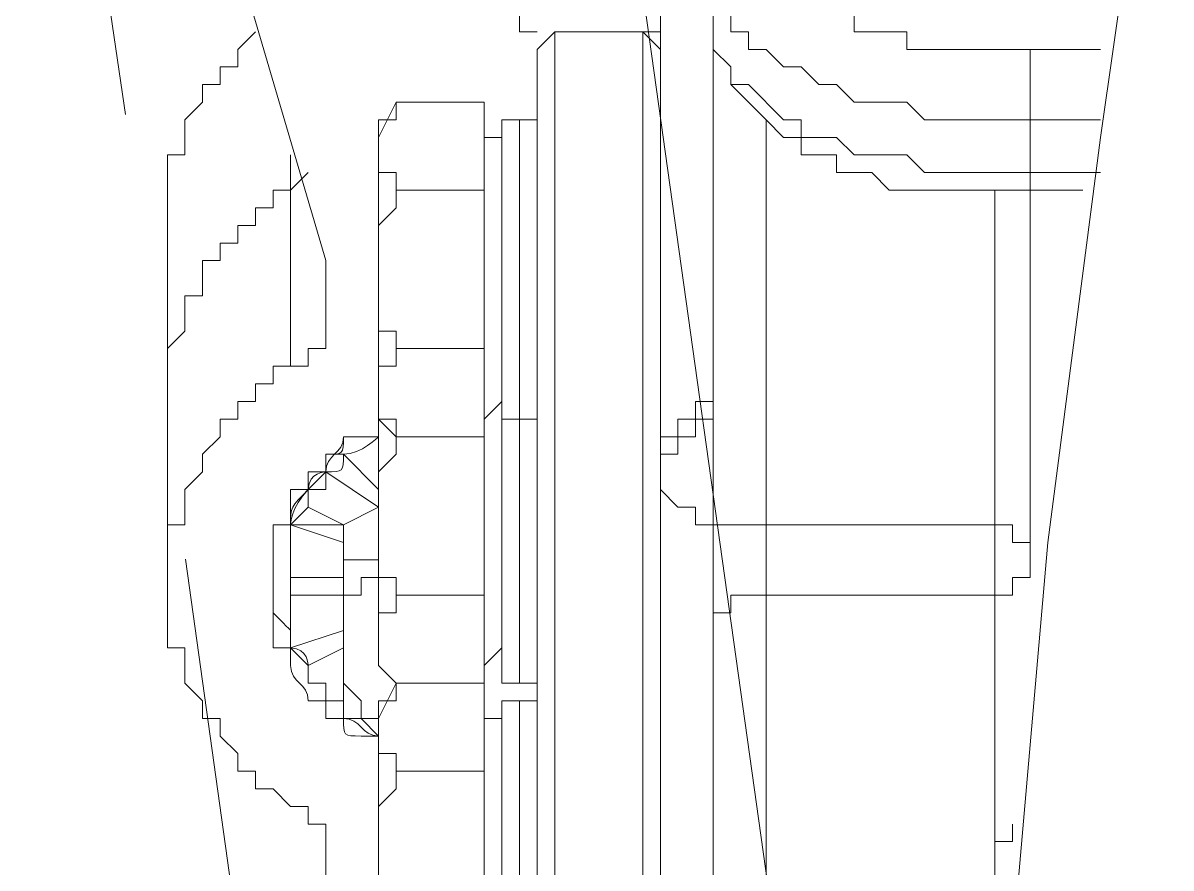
# Model space of a CAD drawing. Header units: millimetres. Extents: x 25083 to 52777, y 24772 to 45779.
# Drawn here: x 49225.93 to 49250.14, y 36777.89 to 36795.72 of the extents above; entities that cross this region are included whole.
import ezdxf

# ---------------------------------------------------------------- set-up
doc = ezdxf.new("R2010")
doc.units = ezdxf.units.MM
doc.layers.add('小车', color=7, linetype='Continuous')

# ---------------------------------------------------------------- blocks, each defined once
blk = doc.blocks.new('zw$D2F4')
at = {"color": 7, "lineweight": 5}
for points in [[(350.563, 955.507), (350.563, 887.548)], [(360.218, 927.283), (359.847, 920.599), (358.733, 912.8), (357.619, 904.259), (356.876, 895.718)], [(357.247, 914.657), (354.648, 914.657), (354.648, 915.029), (353.534, 915.029), (353.534, 915.4), (352.791, 915.4), (352.791, 915.771), (352.42, 915.771), (352.42, 916.143), (352.048, 916.143), (352.048, 916.514), (351.677, 916.514), (351.677, 917.257)], [(342.393, 910.201), (340.536, 916.514)], [(346.107, 916.514), (346.107, 915.4), (346.478, 915.4), (346.478, 915.029), (346.849, 915.029)], [(349.449, 817.361), (349.449, 915.771)], [(351.306, 914.657), (351.306, 915.029), (350.934, 915.029), (350.934, 915.771)], [(357.247, 911.686), (354.276, 911.686), (353.905, 912.058), (353.162, 912.058), (353.162, 912.429), (352.42, 912.429), (352.42, 912.8), (352.048, 912.8), (351.677, 913.172), (350.934, 913.914), (350.934, 914.286), (350.563, 914.657), (350.563, 915.4)], [(350.563, 915.4), (350.563, 914.657), (350.934, 914.286), (350.934, 913.914), (351.306, 913.914), (352.048, 913.172), (352.42, 913.172), (352.42, 912.8), (352.791, 912.8), (353.162, 912.8), (353.534, 912.429), (354.648, 912.429), (355.019, 912.058), (357.247, 912.058)], [(340.908, 915.029), (340.536, 914.657), (340.536, 914.286), (340.165, 914.286), (340.165, 913.914), (339.793, 913.914), (339.793, 913.543), (339.422, 913.172), (339.422, 912.429), (339.051, 912.429), (339.051, 912.058), (339.051, 910.944)], [(346.849, 914.657), (347.221, 915.029)], [(347.221, 915.029), (347.221, 817.733)], [(349.077, 915.029), (347.221, 915.029)], [(349.077, 915.029), (349.449, 914.657)], [(349.077, 817.733), (349.077, 915.029)], [(346.849, 914.657), (346.849, 818.104)], [(349.449, 914.657), (349.449, 818.104)], [(357.247, 913.172), (355.019, 913.172), (354.648, 913.543), (353.534, 913.543), (353.162, 913.914), (352.791, 913.914), (352.42, 914.286), (352.048, 914.286), (351.677, 914.657), (351.306, 914.657)], [(357.247, 914.657), (357.247, 911.686)], [(357.247, 914.657), (358.733, 914.657)], [(343.507, 912.8), (343.878, 913.543)], [(343.507, 912.429), (343.507, 913.172), (343.878, 913.172), (343.878, 913.543)], [(343.878, 913.543), (345.735, 913.543)], [(345.735, 901.288), (345.735, 913.543)], [(346.107, 901.288), (346.107, 913.172)], [(346.107, 913.172), (346.478, 913.172)], [(346.107, 913.172), (346.107, 912.8)], [(346.478, 913.172), (346.849, 913.172)], [(346.478, 913.172), (346.478, 912.8)], [(346.478, 913.172), (346.478, 912.8)], [(346.849, 913.172), (346.849, 912.8)], [(351.677, 913.172), (351.677, 897.203)], [(358.733, 913.172), (357.247, 913.172)], [(343.507, 912.8), (343.507, 901.66)], [(346.107, 912.8), (345.735, 912.8)], [(346.478, 912.8), (346.478, 912.429)], [(346.478, 912.8), (346.478, 912.429)], [(341.65, 907.973), (341.65, 912.429)], [(343.878, 911.686), (343.878, 912.058), (343.507, 912.058), (343.507, 912.429)], [(346.478, 912.429), (346.478, 912.058)], [(346.478, 912.429), (346.478, 912.058)], [(346.478, 912.058), (346.478, 911.686)], [(357.247, 912.058), (358.733, 912.058)], [(341.65, 911.686), (341.279, 911.686), (341.279, 911.315), (340.908, 911.315), (340.908, 910.944), (340.536, 910.944), (340.536, 910.572), (340.165, 910.572), (340.165, 910.201), (339.793, 910.201), (339.793, 909.458), (339.422, 909.458), (339.422, 909.087), (339.422, 908.715), (339.051, 908.344), (339.051, 907.23)], [(340.536, 910.572), (340.536, 910.944), (340.908, 910.944), (340.908, 911.315), (341.279, 911.315), (341.279, 911.686), (341.65, 911.686)], [(343.507, 909.83), (343.507, 910.944), (343.878, 911.315), (343.878, 911.686)], [(343.878, 911.686), (345.735, 911.686)], [(346.478, 911.686), (346.478, 911.315)], [(356.505, 897.946), (356.505, 911.686)], [(357.247, 911.686), (357.247, 903.888)], [(358.361, 911.686), (357.247, 911.686)], [(339.051, 910.944), (339.051, 903.516)], [(346.478, 910.944), (346.478, 910.572)], [(339.422, 909.458), (339.793, 909.458), (339.793, 910.201), (340.165, 910.201), (340.165, 910.572), (340.536, 910.572)], [(342.393, 910.201), (342.393, 909.087)], [(346.107, 910.201), (346.107, 909.83)], [(346.478, 910.201), (346.478, 909.458)], [(346.478, 910.201), (346.478, 909.458)], [(346.849, 910.201), (346.849, 909.83)], [(343.878, 908.344), (343.878, 908.715), (343.507, 908.715), (343.507, 909.83)], [(339.051, 907.973), (339.051, 908.344), (339.422, 908.715), (339.422, 909.458)], [(341.65, 907.973), (342.022, 907.973), (342.022, 908.344), (342.393, 908.344), (342.393, 909.087)], [(346.107, 909.087), (346.107, 908.715)], [(346.849, 909.087), (346.849, 908.715)], [(346.478, 908.344), (346.478, 908.715)], [(343.507, 907.23), (343.507, 907.973), (343.878, 907.973), (343.878, 908.344)], [(343.878, 908.344), (345.735, 908.344)], [(339.051, 903.516), (339.051, 904.631), (339.422, 904.631), (339.422, 905.373), (339.793, 905.745), (339.793, 906.116), (340.165, 906.487), (340.165, 906.859), (340.536, 906.859), (340.536, 907.23), (340.908, 907.23), (340.908, 907.601), (341.279, 907.601), (341.279, 907.973), (341.65, 907.973)], [(346.478, 907.973), (346.478, 907.601)], [(346.478, 907.973), (346.478, 907.601)], [(346.478, 907.601), (346.478, 907.23)], [(349.449, 906.487), (349.82, 906.487), (349.82, 906.859), (350.192, 906.859), (350.192, 907.23), (350.563, 907.23), (350.563, 907.601)], [(343.507, 906.859), (343.507, 907.23)], [(346.107, 907.23), (345.735, 906.859)], [(346.107, 907.23), (346.107, 906.859)], [(346.478, 907.23), (346.478, 906.859)], [(346.478, 907.23), (346.478, 906.859)], [(346.849, 907.23), (346.849, 906.859)], [(350.563, 906.859), (350.563, 907.23)], [(343.507, 906.859), (343.878, 906.487)], [(343.878, 906.487), (343.507, 906.859)], [(343.878, 906.487), (343.878, 906.859), (343.507, 906.859)], [(346.107, 906.859), (346.478, 906.859)], [(346.478, 906.859), (346.478, 906.487)], [(346.478, 906.859), (346.849, 906.859)], [(349.82, 906.116), (349.82, 906.487), (350.192, 906.487), (350.192, 906.859), (350.563, 906.859)], [(342.764, 906.487), (343.136, 906.487)], [(343.507, 904.631), (343.507, 905.745), (343.878, 906.116), (343.878, 906.487)], [(343.878, 906.487), (345.735, 906.487)], [(343.878, 906.487), (345.735, 906.487)], [(342.764, 906.116), (343.507, 905.373)], [(343.507, 905.373), (342.764, 906.116)], [(342.022, 905.002), (342.022, 905.373), (342.393, 905.373), (342.393, 905.745)], [(342.393, 905.745), (343.507, 905.002)], [(346.478, 905.745), (346.478, 905.373)], [(349.449, 905.373), (349.82, 905.002), (350.192, 905.002), (350.192, 904.631)], [(342.764, 904.631), (342.022, 905.002)], [(343.507, 905.002), (342.764, 904.631)], [(346.107, 905.002), (346.107, 904.631)], [(346.478, 905.002), (346.478, 904.259)], [(346.478, 905.002), (346.478, 904.259)], [(346.849, 905.002), (346.849, 904.631)], [(350.563, 905.002), (350.563, 904.631), (351.306, 904.631), (351.677, 904.631)], [(341.279, 904.631), (341.279, 903.516)], [(341.65, 904.631), (342.764, 904.259)], [(341.65, 904.631), (342.764, 904.631)], [(342.764, 900.917), (342.764, 904.631)], [(343.878, 903.145), (343.878, 903.516), (343.507, 903.516), (343.507, 904.631)], [(351.677, 904.631), (356.505, 904.631)], [(356.505, 904.631), (356.876, 904.631), (356.876, 904.259), (357.247, 904.259), (357.247, 903.888)], [(341.65, 903.888), (341.65, 904.259)], [(342.764, 902.031), (342.764, 903.145), (343.136, 903.145), (343.136, 903.516), (343.507, 903.516), (343.507, 903.888)], [(343.507, 903.888), (342.764, 903.888)], [(357.247, 903.888), (357.247, 903.516), (356.876, 903.516), (356.876, 903.145), (356.505, 903.145)], [(341.65, 898.689), (341.279, 899.06), (340.908, 899.06), (340.908, 899.431), (340.536, 899.431), (340.536, 899.803), (340.165, 900.174), (340.165, 900.546), (339.793, 900.546), (339.793, 900.917), (339.422, 901.288), (339.422, 901.66), (339.422, 902.031), (339.051, 902.031), (339.051, 903.516)], [(341.279, 903.516), (341.279, 902.031), (341.65, 902.031)], [(341.65, 903.516), (342.764, 903.516)], [(342.764, 903.516), (341.65, 903.516)], [(346.478, 903.145), (346.478, 903.516)], [(342.764, 903.145), (341.65, 903.145)], [(343.507, 902.031), (343.507, 902.774), (343.878, 902.774), (343.878, 903.145)], [(343.878, 903.145), (345.735, 903.145)], [(350.563, 902.402), (350.563, 902.774), (350.934, 902.774), (350.934, 903.145), (351.306, 903.145), (351.677, 903.145)], [(356.505, 903.145), (351.677, 903.145)], [(346.478, 902.774), (346.478, 902.031)], [(346.478, 902.774), (346.478, 902.031)], [(341.65, 902.031), (342.764, 902.402)], [(342.764, 902.402), (341.65, 902.031)], [(346.478, 902.031), (346.478, 902.402)], [(342.022, 901.66), (342.764, 902.031)], [(343.507, 900.174), (343.507, 900.546), (343.136, 900.546), (343.136, 900.917), (342.764, 901.288), (342.764, 902.031)], [(343.507, 901.66), (343.507, 902.031)], [(346.107, 902.031), (345.735, 901.66)], [(346.478, 901.66), (346.478, 902.031)], [(346.478, 902.031), (346.478, 901.66)], [(342.393, 900.917), (342.393, 901.288), (342.022, 901.288), (342.022, 901.66)], [(343.507, 901.66), (343.878, 901.288)], [(343.878, 901.288), (343.507, 901.66)], [(346.478, 901.288), (346.478, 901.66)], [(346.478, 901.66), (346.478, 901.288)], [(346.478, 901.66), (346.478, 901.288)], [(343.507, 900.546), (343.878, 901.288)], [(343.507, 900.174), (343.507, 900.917), (343.878, 900.917), (343.878, 901.288)], [(343.878, 901.288), (345.735, 901.288)], [(343.878, 901.288), (345.735, 901.288)], [(345.735, 884.206), (345.735, 901.288)], [(346.107, 901.288), (346.478, 901.288)], [(346.478, 901.288), (346.849, 901.288)], [(342.764, 900.917), (342.393, 900.917)], [(343.507, 900.174), (343.136, 900.546), (342.764, 900.546), (342.764, 900.917)], [(346.107, 884.577), (346.107, 900.917)], [(346.107, 900.917), (346.478, 900.917)], [(346.107, 900.917), (346.107, 900.546)], [(346.478, 900.917), (346.849, 900.917)], [(346.478, 900.917), (346.478, 900.546)], [(346.478, 900.917), (346.478, 900.546)], [(346.849, 900.917), (346.849, 900.546)], [(343.507, 900.546), (343.507, 884.577)], [(346.107, 900.546), (345.735, 900.546)], [(346.478, 900.546), (346.478, 900.174)], [(346.478, 900.546), (346.478, 900.174)], [(343.878, 899.431), (343.878, 899.803), (343.507, 899.803), (343.507, 900.174)], [(346.478, 900.174), (346.478, 899.803)], [(346.478, 900.174), (346.478, 899.803)], [(346.478, 899.803), (346.478, 899.431)], [(343.507, 897.575), (343.507, 898.689), (343.878, 899.06), (343.878, 899.431)], [(343.878, 899.431), (345.735, 899.431)], [(342.393, 897.575), (342.393, 898.317), (342.022, 898.317), (342.022, 898.689), (341.65, 898.689)], [(346.478, 898.689), (346.478, 898.317)], [(356.505, 897.946), (356.876, 897.946), (356.876, 898.317)], [(346.107, 897.946), (346.107, 897.575)], [(346.478, 897.946), (346.478, 897.203)], [(346.478, 897.946), (346.478, 897.203)], [(346.849, 897.946), (346.849, 897.575)], [(356.505, 897.946), (356.505, 897.203), (356.876, 897.203), (356.876, 896.832)], [(342.393, 897.575), (342.393, 889.033)], [(343.878, 896.089), (343.878, 896.461), (343.507, 896.461), (343.507, 897.575)]]:
    blk.add_lwpolyline(points, dxfattribs=at)
for points in [[(346.849, 915.029), (346.849, 915.029), (346.849, 915.029), (346.849, 915.029)], [(349.077, 915.029), (349.077, 915.029), (349.449, 915.029), (349.449, 915.029)], [(349.449, 915.029), (349.449, 915.029), (349.449, 915.029), (349.449, 915.029)], [(349.449, 915.029), (349.449, 915.029), (349.449, 915.029), (349.449, 915.029)], [(346.478, 913.172), (346.478, 913.172), (346.478, 913.172), (346.478, 913.172)], [(346.478, 913.172), (346.478, 913.172), (346.478, 913.172), (346.478, 913.172)], [(346.478, 913.172), (346.478, 913.172), (346.478, 913.172), (346.478, 913.172)], [(346.478, 913.172), (346.478, 913.172), (346.478, 913.172), (346.478, 913.172)], [(346.478, 913.172), (346.478, 913.172), (346.478, 913.172), (346.478, 913.172)], [(346.478, 913.172), (346.478, 913.172), (346.478, 913.172), (346.478, 913.172)], [(346.478, 913.172), (346.478, 913.172), (346.478, 913.172), (346.478, 913.172)], [(346.478, 913.172), (346.478, 913.172), (346.478, 913.172), (346.478, 913.172)], [(346.478, 912.8), (346.478, 912.8), (346.478, 912.8), (346.478, 912.8)], [(346.478, 912.8), (346.478, 912.8), (346.478, 912.8), (346.478, 912.8)], [(346.478, 912.8), (346.478, 912.8), (346.478, 912.8), (346.478, 912.8)], [(346.478, 912.8), (346.478, 912.8), (346.478, 912.8), (346.478, 912.8)], [(346.107, 912.429), (346.107, 912.058), (346.107, 912.058), (346.107, 912.058)], [(346.107, 912.429), (346.107, 912.429), (346.107, 912.429), (346.107, 912.429)], [(346.107, 912.429), (346.107, 912.429), (346.107, 912.429), (346.107, 912.429)], [(346.478, 912.429), (346.478, 912.429), (346.478, 912.429), (346.478, 912.429)], [(346.478, 912.429), (346.478, 912.429), (346.478, 912.429), (346.478, 912.429)], [(346.849, 912.058), (346.849, 912.058), (346.849, 912.058), (346.849, 912.429)], [(346.849, 912.429), (346.849, 912.429), (346.849, 912.429), (346.849, 912.429)], [(341.65, 911.686), (341.65, 911.686), (342.022, 912.058), (342.022, 912.058)], [(346.478, 911.315), (346.478, 911.686), (346.478, 911.686), (346.478, 912.058)], [(346.478, 911.686), (346.478, 911.686), (346.478, 911.686), (346.478, 912.058)], [(346.478, 912.058), (346.478, 912.058), (346.478, 912.058), (346.478, 912.058)], [(346.478, 912.058), (346.478, 912.058), (346.478, 912.058), (346.478, 912.058)], [(346.107, 911.315), (346.107, 910.944), (346.107, 910.944), (346.107, 910.944)], [(346.107, 911.315), (346.107, 911.315), (346.107, 911.315), (346.107, 911.315)], [(346.478, 910.944), (346.478, 910.944), (346.478, 911.315), (346.478, 911.315)], [(346.478, 910.944), (346.478, 911.315), (346.478, 911.315), (346.478, 911.315)], [(346.478, 911.315), (346.478, 911.315), (346.478, 911.315), (346.478, 911.315)], [(346.849, 911.315), (346.849, 911.315), (346.849, 911.315), (346.849, 911.315)], [(346.849, 910.944), (346.849, 910.944), (346.849, 910.944), (346.849, 911.315)], [(346.478, 910.944), (346.478, 910.944), (346.478, 910.944), (346.478, 910.944)], [(346.478, 910.201), (346.478, 910.572), (346.478, 910.572), (346.478, 910.944)], [(346.478, 910.572), (346.478, 910.944), (346.478, 910.944), (346.478, 910.944)], [(346.478, 910.944), (346.478, 910.944), (346.478, 910.944), (346.478, 910.944)], [(346.478, 910.201), (346.478, 910.572), (346.478, 910.572), (346.478, 910.572)], [(346.478, 909.458), (346.478, 909.458), (346.478, 909.458), (346.478, 909.087)], [(346.478, 909.458), (346.478, 909.458), (346.478, 909.087), (346.478, 909.087)], [(346.107, 909.087), (346.107, 908.715), (346.107, 908.715), (346.107, 908.715)], [(346.478, 909.087), (346.478, 909.087), (346.478, 909.087), (346.478, 909.087)], [(346.478, 909.087), (346.478, 909.087), (346.478, 908.715), (346.478, 908.715)], [(346.478, 909.087), (346.478, 908.715), (346.478, 908.715), (346.478, 908.344)], [(346.478, 909.087), (346.478, 909.087), (346.478, 909.087), (346.478, 909.087)], [(346.849, 908.715), (346.849, 908.715), (346.849, 908.715), (346.849, 909.087)], [(346.107, 908.344), (346.107, 908.715), (346.107, 908.715), (346.107, 908.715)], [(346.478, 908.715), (346.478, 908.715), (346.478, 908.715), (346.478, 908.344)], [(346.849, 908.715), (346.849, 908.715), (346.849, 908.715), (346.849, 908.344)], [(346.478, 908.344), (346.478, 908.344), (346.478, 907.973), (346.478, 907.973)], [(346.478, 908.344), (346.478, 908.344), (346.478, 907.973), (346.478, 907.973)], [(346.478, 908.344), (346.478, 908.344), (346.478, 908.344), (346.478, 908.344)], [(339.051, 907.973), (339.051, 907.601), (339.051, 907.601), (339.051, 907.23)], [(346.107, 907.973), (346.107, 907.601), (346.107, 907.601), (346.107, 907.601)], [(346.478, 907.973), (346.478, 907.973), (346.478, 907.973), (346.478, 907.973)], [(346.478, 907.973), (346.478, 907.973), (346.478, 907.973), (346.478, 907.973)], [(346.849, 907.601), (346.849, 907.601), (346.849, 907.601), (346.849, 907.973)], [(346.107, 907.601), (346.107, 907.601), (346.107, 907.601), (346.107, 907.601)], [(346.478, 907.601), (346.478, 907.601), (346.478, 907.601), (346.478, 907.601)], [(346.478, 907.601), (346.478, 907.601), (346.478, 907.601), (346.478, 907.23)], [(346.849, 907.601), (346.849, 907.601), (346.849, 907.601), (346.849, 907.601)], [(346.478, 907.23), (346.478, 907.23), (346.478, 907.23), (346.478, 907.23)], [(346.478, 907.23), (346.478, 907.23), (346.478, 907.23), (346.478, 907.23)], [(346.478, 907.23), (346.478, 907.23), (346.478, 907.23), (346.478, 907.23)], [(346.478, 907.23), (346.478, 907.23), (346.478, 907.23), (346.478, 907.23)], [(343.507, 906.859), (343.507, 906.859), (343.507, 906.859), (343.507, 906.487)], [(346.478, 906.116), (346.478, 906.487), (346.478, 906.487), (346.478, 906.859)], [(346.478, 906.116), (346.478, 906.487), (346.478, 906.487), (346.478, 906.859)], [(346.478, 906.859), (346.478, 906.859), (346.478, 906.859), (346.478, 906.859)], [(346.478, 906.859), (346.478, 906.859), (346.478, 906.859), (346.478, 906.859)], [(346.478, 906.859), (346.478, 906.859), (346.478, 906.859), (346.478, 906.859)], [(346.478, 906.859), (346.478, 906.859), (346.478, 906.859), (346.478, 906.859)], [(346.478, 906.859), (346.478, 906.859), (346.478, 906.859), (346.478, 906.859)], [(346.478, 906.859), (346.478, 906.859), (346.478, 906.859), (346.478, 906.859)], [(346.478, 906.859), (346.478, 906.859), (346.478, 906.859), (346.478, 906.859)], [(346.478, 906.859), (346.478, 906.859), (346.478, 906.859), (346.478, 906.859)], [(346.478, 906.859), (346.478, 906.859), (346.478, 906.859), (346.478, 906.859)], [(346.478, 906.859), (346.478, 906.859), (346.478, 906.859), (346.478, 906.859)], [(342.764, 906.487), (342.764, 906.116), (342.393, 906.116), (342.393, 905.745)], [(342.764, 906.487), (342.764, 906.116), (342.764, 906.116), (342.393, 906.116)], [(343.136, 906.487), (343.136, 906.487), (343.136, 906.487), (342.764, 906.487)], [(343.507, 906.487), (343.507, 906.487), (343.136, 906.116), (342.764, 906.116)], [(343.136, 906.487), (343.136, 906.487), (343.136, 906.487), (342.764, 906.487)], [(343.507, 906.487), (343.136, 906.487), (343.136, 906.487), (343.136, 906.487)], [(343.507, 906.487), (343.136, 906.487), (343.136, 906.487), (343.136, 906.487)], [(343.136, 906.487), (343.136, 906.487), (343.136, 906.487), (343.136, 906.487)], [(343.136, 906.487), (343.136, 906.487), (343.136, 906.487), (343.136, 906.487)], [(343.878, 906.487), (343.878, 906.487), (343.878, 906.487), (343.878, 906.487)], [(342.764, 906.116), (342.764, 905.745), (342.764, 905.745), (342.393, 905.745)], [(342.764, 906.116), (342.764, 906.116), (342.764, 906.116), (342.393, 906.116)], [(342.393, 906.116), (342.393, 906.116), (342.393, 905.745), (342.393, 905.745)], [(342.393, 906.116), (342.393, 906.116), (342.393, 906.116), (342.393, 906.116)], [(342.393, 906.116), (342.393, 906.116), (342.393, 906.116), (342.393, 905.745)], [(342.393, 906.116), (342.393, 906.116), (342.393, 905.745), (342.393, 905.745)], [(342.764, 906.116), (342.764, 906.116), (342.764, 906.116), (342.764, 906.116)], [(346.107, 906.116), (346.107, 905.745), (346.107, 905.745), (346.107, 905.745)], [(346.107, 906.116), (346.107, 906.116), (346.107, 906.116), (346.107, 906.116)], [(346.478, 905.745), (346.478, 905.745), (346.478, 906.116), (346.478, 906.116)], [(346.478, 905.745), (346.478, 906.116), (346.478, 906.116), (346.478, 906.116)], [(346.478, 906.116), (346.478, 906.116), (346.478, 906.116), (346.478, 906.116)], [(346.849, 906.116), (346.849, 906.116), (346.849, 906.116), (346.849, 906.116)], [(346.849, 905.745), (346.849, 905.745), (346.849, 905.745), (346.849, 906.116)], [(349.449, 906.116), (349.449, 906.116), (349.82, 906.116), (349.82, 906.116)], [(342.393, 905.745), (342.393, 905.745), (342.022, 905.745), (342.022, 905.745)], [(342.393, 905.745), (342.393, 905.745), (342.022, 905.373), (342.022, 905.373)], [(342.393, 905.745), (342.393, 905.745), (342.022, 905.745), (342.022, 905.373)], [(342.022, 905.745), (342.022, 905.745), (342.022, 905.373), (342.022, 905.373)], [(342.393, 905.745), (342.393, 905.745), (342.393, 905.745), (342.393, 905.745)], [(342.393, 905.745), (342.393, 905.745), (342.393, 905.745), (342.393, 905.745)], [(342.393, 905.745), (342.393, 905.745), (342.393, 905.745), (342.393, 905.745)], [(346.478, 905.745), (346.478, 905.745), (346.478, 905.745), (346.478, 905.745)], [(346.478, 905.002), (346.478, 905.373), (346.478, 905.373), (346.478, 905.745)], [(346.478, 905.373), (346.478, 905.373), (346.478, 905.745), (346.478, 905.745)], [(346.478, 905.745), (346.478, 905.745), (346.478, 905.745), (346.478, 905.745)], [(342.022, 905.373), (341.65, 905.002), (341.65, 904.631), (341.65, 904.631)], [(342.022, 905.373), (341.65, 905.002), (341.65, 905.002), (341.65, 904.631)], [(342.022, 905.373), (342.022, 905.373), (342.022, 905.373), (341.65, 905.373)], [(341.65, 905.373), (341.65, 905.373), (341.65, 905.373), (341.65, 905.373)], [(341.65, 905.373), (341.65, 905.002), (341.65, 905.002), (341.65, 905.002)], [(342.022, 905.373), (342.022, 905.373), (342.022, 905.373), (342.022, 905.373)], [(342.022, 905.373), (342.022, 905.373), (342.022, 905.373), (342.022, 905.373)], [(342.022, 905.373), (342.022, 905.373), (342.022, 905.373), (342.022, 905.373)], [(342.022, 905.373), (342.022, 905.373), (342.022, 905.373), (342.022, 905.373)], [(342.022, 905.373), (342.022, 905.373), (342.022, 905.373), (342.022, 905.373)], [(342.022, 905.373), (342.022, 905.373), (342.022, 905.373), (342.022, 905.373)], [(342.022, 905.373), (342.022, 905.373), (342.022, 905.373), (342.022, 905.373)], [(346.478, 905.002), (346.478, 905.002), (346.478, 905.373), (346.478, 905.373)], [(341.65, 905.002), (341.65, 905.002), (341.65, 905.002), (341.65, 905.002)], [(341.65, 905.002), (341.65, 905.002), (341.65, 905.002), (341.65, 905.002)], [(341.65, 905.002), (341.65, 904.631), (341.65, 904.631), (341.65, 904.631)], [(342.022, 905.002), (342.022, 905.002), (342.022, 905.002), (341.65, 904.631)], [(341.65, 905.002), (341.65, 905.002), (341.65, 905.002), (341.65, 905.002)], [(341.65, 905.002), (341.65, 905.002), (341.65, 905.002), (341.65, 904.631)], [(341.65, 904.631), (341.279, 904.631), (341.279, 904.631), (341.279, 904.631)], [(341.65, 904.631), (341.65, 904.631), (341.65, 904.631), (341.65, 904.631)], [(341.65, 904.631), (341.65, 904.631), (341.65, 904.631), (341.65, 904.631)], [(341.65, 904.631), (341.65, 904.631), (341.65, 904.631), (341.65, 904.631)], [(341.65, 904.631), (341.65, 904.631), (341.65, 904.631), (341.65, 904.631)], [(341.65, 904.631), (341.65, 904.631), (341.65, 904.631), (341.65, 904.631)], [(341.65, 904.631), (341.65, 904.259), (341.65, 904.259), (341.65, 903.888)], [(341.65, 904.631), (341.65, 904.631), (341.65, 904.631), (341.65, 904.631)], [(341.65, 904.631), (341.65, 904.631), (341.65, 904.631), (341.65, 904.631)], [(341.65, 904.631), (341.65, 904.631), (341.65, 904.631), (341.65, 904.631)], [(341.65, 904.631), (341.65, 904.631), (341.65, 904.631), (341.65, 904.631)], [(341.65, 904.631), (341.65, 904.259), (341.65, 904.259), (341.65, 903.888)], [(341.65, 904.631), (341.65, 904.259), (341.65, 904.259), (341.65, 904.259)], [(341.65, 904.631), (341.65, 904.631), (341.65, 904.631), (341.65, 904.631)], [(341.65, 904.631), (341.65, 904.631), (341.65, 904.259), (341.65, 904.259)], [(350.192, 904.631), (350.563, 904.631), (350.563, 904.631), (350.563, 904.631)], [(350.192, 904.631), (350.192, 904.631), (350.192, 904.631), (350.192, 904.631)], [(341.65, 904.259), (341.65, 904.259), (341.65, 903.888), (341.65, 903.888)], [(341.65, 904.259), (341.65, 904.259), (341.65, 903.888), (341.65, 903.888)], [(341.65, 904.259), (341.65, 904.259), (341.65, 903.888), (341.65, 903.888)], [(346.478, 904.259), (346.478, 904.259), (346.478, 904.259), (346.478, 903.888)], [(346.478, 904.259), (346.478, 904.259), (346.478, 903.888), (346.478, 903.888)], [(341.65, 903.888), (341.65, 903.888), (341.65, 903.888), (341.65, 903.888)], [(341.65, 903.888), (341.65, 903.888), (341.65, 903.516), (341.65, 903.516)], [(341.65, 903.888), (341.65, 903.888), (341.65, 903.888), (341.65, 903.888)], [(341.65, 903.888), (341.65, 903.888), (341.65, 903.888), (341.65, 903.888)], [(341.65, 903.888), (341.65, 903.888), (341.65, 903.888), (341.65, 903.888)], [(341.65, 903.888), (341.65, 903.888), (341.65, 903.888), (341.65, 903.888)], [(341.65, 903.888), (341.65, 903.888), (341.65, 903.888), (341.65, 903.888)], [(341.65, 903.888), (341.65, 903.888), (341.65, 903.888), (341.65, 903.888)], [(341.65, 903.888), (341.65, 903.888), (341.65, 903.888), (341.65, 903.888)], [(341.65, 903.888), (341.65, 903.888), (341.65, 903.516), (341.65, 903.516)], [(341.65, 903.888), (341.65, 903.888), (341.65, 903.516), (341.65, 903.516)], [(346.478, 903.888), (346.478, 903.888), (346.478, 903.888), (346.478, 903.888)], [(346.478, 903.888), (346.478, 903.516), (346.478, 903.516), (346.478, 903.516)], [(346.478, 903.888), (346.478, 903.516), (346.478, 903.516), (346.478, 903.145)], [(346.478, 903.888), (346.478, 903.888), (346.478, 903.888), (346.478, 903.888)], [(341.279, 903.516), (341.279, 903.145), (341.279, 902.774), (341.279, 902.774)], [(341.65, 903.516), (341.65, 903.145), (341.65, 903.145), (341.65, 903.145)], [(341.65, 903.516), (341.65, 903.516), (341.65, 903.516), (341.65, 903.516)], [(341.65, 903.516), (341.65, 903.516), (341.65, 903.516), (341.65, 903.516)], [(341.65, 903.516), (341.65, 903.516), (341.65, 903.516), (341.65, 903.516)], [(346.107, 903.516), (346.107, 903.516), (346.107, 903.516), (346.107, 903.516)], [(346.107, 903.145), (346.107, 903.145), (346.107, 903.516), (346.107, 903.516)], [(346.478, 903.516), (346.478, 903.516), (346.478, 903.516), (346.478, 903.145)], [(346.849, 903.516), (346.849, 903.516), (346.849, 903.145), (346.849, 903.145)], [(346.849, 903.516), (346.849, 903.516), (346.849, 903.516), (346.849, 903.516)], [(341.65, 903.145), (341.65, 902.774), (341.65, 902.774), (341.65, 902.402)], [(341.65, 903.145), (341.65, 903.145), (341.65, 903.145), (341.65, 903.145)], [(346.478, 903.145), (346.478, 903.145), (346.478, 903.145), (346.478, 903.145)], [(346.478, 903.145), (346.478, 903.145), (346.478, 902.774), (346.478, 902.774)], [(346.478, 903.145), (346.478, 903.145), (346.478, 902.774), (346.478, 902.774)], [(341.279, 902.774), (341.65, 902.402), (341.65, 902.402), (341.65, 902.402)], [(346.478, 902.774), (346.478, 902.774), (346.478, 902.774), (346.478, 902.774)], [(346.478, 902.774), (346.478, 902.774), (346.478, 902.774), (346.478, 902.774)], [(341.65, 902.402), (341.65, 902.402), (341.65, 902.402), (341.65, 902.031)], [(341.65, 902.402), (341.65, 902.402), (341.65, 902.402), (341.65, 902.031)], [(346.107, 902.402), (346.107, 902.402), (346.107, 902.402), (346.107, 902.402)], [(346.107, 902.402), (346.107, 902.402), (346.107, 902.402), (346.107, 902.402)], [(346.849, 902.402), (346.849, 902.402), (346.849, 902.402), (346.849, 902.402)], [(346.849, 902.402), (346.849, 902.402), (346.849, 902.402), (346.849, 902.402)], [(341.65, 902.031), (341.65, 902.031), (341.65, 901.66), (341.65, 901.66)], [(341.65, 902.031), (341.65, 902.031), (341.65, 902.031), (341.65, 902.031)], [(341.65, 902.031), (342.022, 902.031), (342.022, 901.66), (342.022, 901.66)], [(341.65, 902.031), (341.65, 902.031), (342.022, 901.66), (342.022, 901.66)], [(341.65, 902.031), (341.65, 902.031), (341.65, 902.031), (341.65, 902.031)], [(341.65, 902.031), (341.65, 902.031), (341.65, 902.031), (341.65, 902.031)], [(346.478, 902.031), (346.478, 902.031), (346.478, 901.66), (346.478, 901.66)], [(346.478, 902.031), (346.478, 902.031), (346.478, 902.031), (346.478, 902.031)], [(346.478, 902.031), (346.478, 902.031), (346.478, 902.031), (346.478, 902.031)], [(341.65, 901.66), (341.65, 901.288), (342.022, 901.288), (342.022, 900.917)], [(346.478, 901.66), (346.478, 901.66), (346.478, 901.66), (346.478, 901.66)], [(346.478, 901.66), (346.478, 901.66), (346.478, 901.66), (346.478, 901.66)], [(346.478, 901.66), (346.478, 901.66), (346.478, 901.66), (346.478, 901.66)], [(346.478, 901.66), (346.478, 901.66), (346.478, 901.66), (346.478, 901.66)], [(346.478, 901.66), (346.478, 901.66), (346.478, 901.66), (346.478, 901.66)], [(346.478, 901.66), (346.478, 901.66), (346.478, 901.66), (346.478, 901.66)], [(346.478, 901.66), (346.478, 901.66), (346.478, 901.66), (346.478, 901.66)], [(346.478, 901.66), (346.478, 901.66), (346.478, 901.66), (346.478, 901.66)], [(346.478, 901.288), (346.478, 901.288), (346.478, 901.288), (346.478, 901.288)], [(346.478, 901.288), (346.478, 901.288), (346.478, 901.288), (346.478, 901.288)], [(346.478, 901.288), (346.478, 901.288), (346.478, 901.288), (346.478, 901.288)], [(346.478, 901.288), (346.478, 901.288), (346.478, 901.288), (346.478, 901.288)], [(346.478, 901.288), (346.478, 901.288), (346.478, 901.288), (346.478, 901.288)], [(342.022, 900.917), (342.022, 900.917), (342.393, 900.917), (342.393, 900.917)], [(342.393, 900.917), (342.393, 900.546), (342.393, 900.546), (342.393, 900.546)], [(342.393, 900.917), (342.764, 900.917), (342.764, 900.917), (342.764, 900.917)], [(346.478, 900.917), (346.478, 900.917), (346.478, 900.917), (346.478, 900.917)], [(346.478, 900.917), (346.478, 900.917), (346.478, 900.917), (346.478, 900.917)], [(346.478, 900.917), (346.478, 900.917), (346.478, 900.917), (346.478, 900.917)], [(346.478, 900.917), (346.478, 900.917), (346.478, 900.917), (346.478, 900.917)], [(346.478, 900.917), (346.478, 900.917), (346.478, 900.917), (346.478, 900.917)], [(346.478, 900.917), (346.478, 900.917), (346.478, 900.917), (346.478, 900.917)], [(346.478, 900.917), (346.478, 900.917), (346.478, 900.917), (346.478, 900.917)], [(346.478, 900.917), (346.478, 900.917), (346.478, 900.917), (346.478, 900.917)], [(342.393, 900.546), (342.764, 900.546), (342.764, 900.546), (342.764, 900.546)], [(342.764, 900.546), (342.764, 900.174), (342.764, 900.174), (343.136, 900.174)], [(342.764, 900.546), (343.136, 900.546), (343.136, 900.174), (343.507, 900.174)], [(346.478, 900.546), (346.478, 900.546), (346.478, 900.546), (346.478, 900.546)], [(346.478, 900.546), (346.478, 900.546), (346.478, 900.546), (346.478, 900.546)], [(346.478, 900.546), (346.478, 900.546), (346.478, 900.546), (346.478, 900.546)], [(346.478, 900.546), (346.478, 900.546), (346.478, 900.546), (346.478, 900.546)], [(343.136, 900.174), (343.136, 900.174), (343.136, 900.174), (343.507, 900.174)], [(343.507, 900.174), (343.507, 899.803), (343.507, 899.803), (343.507, 899.803)], [(343.507, 900.174), (343.507, 900.174), (343.507, 900.174), (343.507, 900.174)], [(343.507, 900.174), (343.507, 900.174), (343.507, 900.174), (343.507, 900.174)], [(346.107, 899.803), (346.107, 900.174), (346.107, 900.174), (346.107, 900.174)], [(346.107, 900.174), (346.107, 900.174), (346.107, 900.174), (346.107, 900.174)], [(346.478, 900.174), (346.478, 900.174), (346.478, 900.174), (346.478, 900.174)], [(346.478, 900.174), (346.478, 900.174), (346.478, 900.174), (346.478, 900.174)], [(346.849, 900.174), (346.849, 900.174), (346.849, 900.174), (346.849, 899.803)], [(346.107, 899.803), (346.107, 899.803), (346.107, 899.803), (346.107, 899.803)], [(346.478, 899.06), (346.478, 899.431), (346.478, 899.431), (346.478, 899.803)], [(346.478, 899.06), (346.478, 899.431), (346.478, 899.431), (346.478, 899.803)], [(346.478, 899.803), (346.478, 899.803), (346.478, 899.803), (346.478, 899.803)], [(346.478, 899.803), (346.478, 899.803), (346.478, 899.803), (346.478, 899.803)], [(346.849, 899.803), (346.849, 899.803), (346.849, 899.803), (346.849, 899.803)], [(346.107, 899.06), (346.107, 898.689), (346.107, 898.689), (346.107, 898.689)], [(346.107, 899.06), (346.107, 899.06), (346.107, 899.06), (346.107, 899.06)], [(346.478, 898.689), (346.478, 898.689), (346.478, 899.06), (346.478, 899.06)], [(346.478, 898.689), (346.478, 899.06), (346.478, 899.06), (346.478, 899.06)], [(346.478, 899.06), (346.478, 899.06), (346.478, 899.06), (346.478, 899.06)], [(346.849, 899.06), (346.849, 899.06), (346.849, 899.06), (346.849, 899.06)], [(346.849, 898.689), (346.849, 898.689), (346.849, 898.689), (346.849, 899.06)], [(346.478, 897.946), (346.478, 898.317), (346.478, 898.317), (346.478, 898.689)], [(346.478, 898.317), (346.478, 898.317), (346.478, 898.689), (346.478, 898.689)], [(346.478, 898.689), (346.478, 898.689), (346.478, 898.689), (346.478, 898.689)], [(346.478, 898.689), (346.478, 898.689), (346.478, 898.689), (346.478, 898.689)], [(346.478, 897.946), (346.478, 898.317), (346.478, 898.317), (346.478, 898.317)]]:
    blk.add_open_spline(points, degree=3, dxfattribs=at)
blk = doc.blocks.new('A$C1A4175F5')
at = {"layer": '小车', "color": 7, "lineweight": 0}
blk.add_lwpolyline([(992.358, 327.846), (1122.405, 309.648)], dxfattribs=at)
at = {"layer": '小车', "color": 1, "lineweight": 0}
for points in [[(960.302, 320.987), (1007.477, 314.408)], [(1016.856, 313.148), (1026.375, 311.748)]]:
    blk.add_lwpolyline(points, dxfattribs=at)

msp = doc.modelspace()

# ---------------------------------------------------------------- block references
msp.add_blockref('zw$D2F4', (48889.923, 35880.503))
at = {"layer": '小车', "ltscale": 10, "xscale": -1, "rotation": 270}
msp.add_blockref('A$C1A4175F5', (48914.945, 35776.933), dxfattribs=at)

doc.saveas('drawing.dxf')
